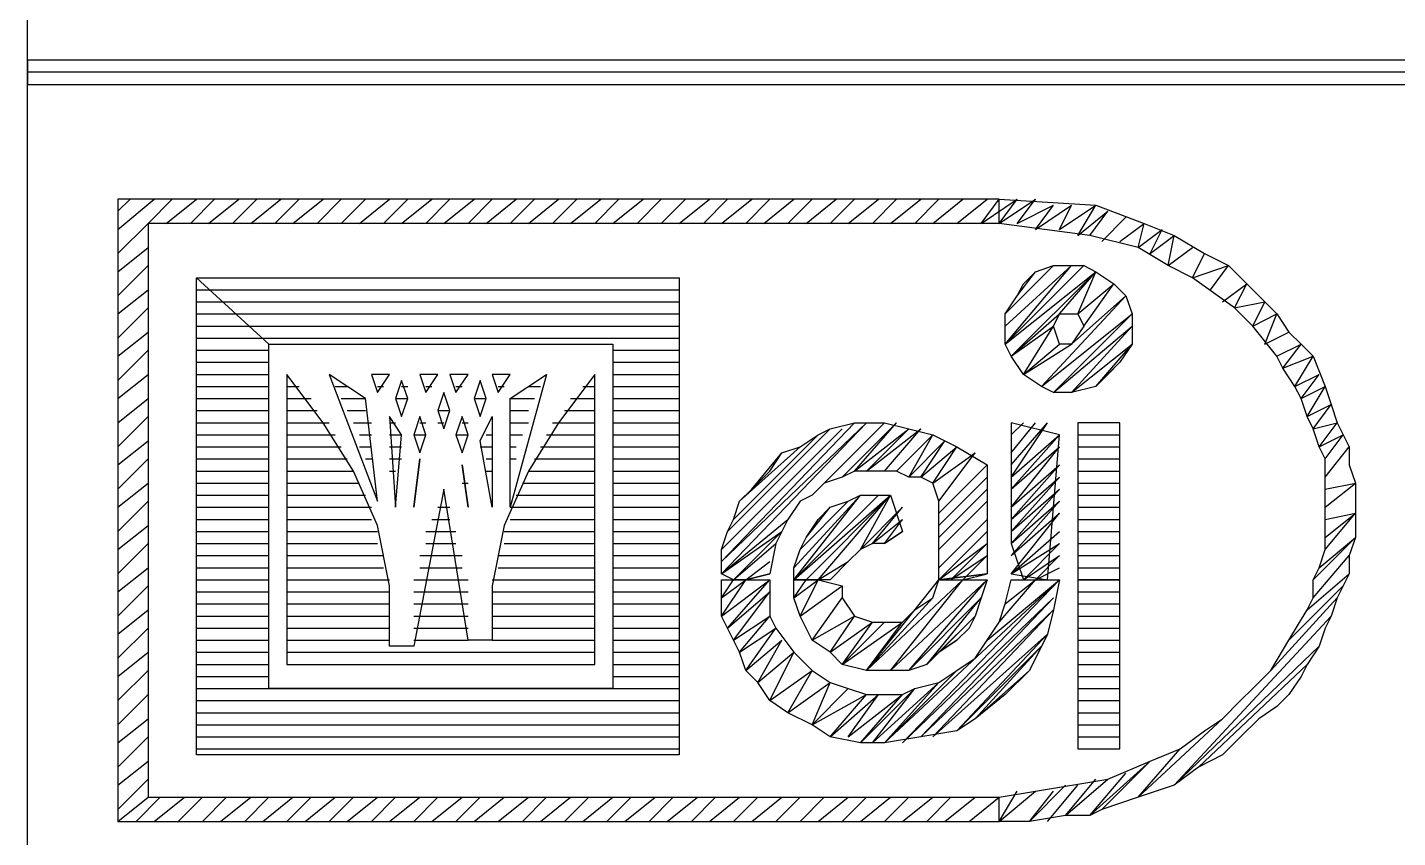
# Model space of a CAD drawing. Extents: x 0 to 420, y 0 to 297.
# Drawn here: x 20 to 42.7, y 14.33 to 27.74 of the extents above; entities that cross this region are included whole.
import ezdxf

# ---------------------------------------------------------------- set-up
doc = ezdxf.new("R2010")
doc.units = 0

msp = doc.modelspace()

# ---------------------------------------------------------------- linework, layer by layer
at = {"layer": 'GT_1', "flags": 128}
for points in [[(20, 7), (20, 277.2)], [(97.3, 27), (97.3, 27.2), (20, 27.2), (20, 26.8), (97.3, 26.8), (97.3, 27), (20, 27)], [(21.5, 24), (22, 24.5), (22.4, 24.9)], [(21.5, 24.4), (22.1, 24.9)], [(21.5, 24.4), (22.1, 24.9)], [(21.5, 24.7), (21.7, 24.9)], [(21.5, 24.7), (21.7, 24.9)], [(21.5, 24.9), (21.5, 14.6)], [(36.1, 24.9), (21.5, 24.9)], [(22, 24.5), (22.4, 24.9)], [(22.3, 24.5), (22.8, 24.9)], [(22.3, 24.5), (22.8, 24.9)], [(22.7, 24.5), (23.1, 24.9)], [(22.7, 24.5), (23.1, 24.9)], [(23, 24.5), (23.5, 24.9)], [(23, 24.5), (23.5, 24.9)], [(23.4, 24.5), (23.8, 24.9)], [(23.4, 24.5), (23.8, 24.9)], [(23.7, 24.5), (24.2, 24.9)], [(23.7, 24.5), (24.2, 24.9)], [(24.1, 24.5), (24.5, 24.9)], [(24.1, 24.5), (24.5, 24.9)], [(24.4, 24.5), (24.9, 24.9)], [(24.4, 24.5), (24.9, 24.9)], [(24.8, 24.5), (25.2, 24.9)], [(24.8, 24.5), (25.2, 24.9)], [(25.2, 24.5), (25.6, 24.9)], [(25.2, 24.5), (25.6, 24.9)], [(25.5, 24.5), (26, 24.9)], [(25.5, 24.5), (26, 24.9)], [(25.9, 24.5), (26.3, 24.9)], [(25.9, 24.5), (26.3, 24.9)], [(26.2, 24.5), (26.7, 24.9)], [(26.2, 24.5), (26.7, 24.9)], [(26.6, 24.5), (27, 24.9)], [(26.6, 24.5), (27, 24.9)], [(26.9, 24.5), (27.4, 24.9)], [(26.9, 24.5), (27.4, 24.9)], [(27.3, 24.5), (27.7, 24.9)], [(27.3, 24.5), (27.7, 24.9)], [(27.6, 24.5), (28.1, 24.9)], [(27.6, 24.5), (28.1, 24.9)], [(28, 24.5), (28.4, 24.9)], [(28, 24.5), (28.4, 24.9)], [(28.3, 24.5), (28.8, 24.9)], [(28.3, 24.5), (28.8, 24.9)], [(28.7, 24.5), (29.1, 24.9)], [(28.7, 24.5), (29.1, 24.9)], [(29, 24.5), (29.5, 24.9)], [(29, 24.5), (29.5, 24.9)], [(29.4, 24.5), (29.8, 24.9)], [(29.4, 24.5), (29.8, 24.9)], [(29.7, 24.5), (30.2, 24.9)], [(29.7, 24.5), (30.2, 24.9)], [(30.1, 24.5), (30.5, 24.9)], [(30.1, 24.5), (30.5, 24.9)], [(30.5, 24.5), (30.9, 24.9)], [(30.5, 24.5), (30.9, 24.9)], [(30.8, 24.5), (31.3, 24.9)], [(30.8, 24.5), (31.3, 24.9)], [(31.2, 24.5), (31.6, 24.9)], [(31.2, 24.5), (31.6, 24.9)], [(31.5, 24.5), (32, 24.9)], [(31.5, 24.5), (32, 24.9)], [(31.9, 24.5), (32.3, 24.9)], [(31.9, 24.5), (32.3, 24.9)], [(32.2, 24.5), (32.7, 24.9)], [(32.2, 24.5), (32.7, 24.9)], [(32.6, 24.5), (33, 24.9)], [(32.6, 24.5), (33, 24.9)], [(32.9, 24.5), (33.4, 24.9)], [(32.9, 24.5), (33.4, 24.9)], [(33.3, 24.5), (33.7, 24.9)], [(33.3, 24.5), (33.7, 24.9)], [(33.6, 24.5), (34.1, 24.9)], [(33.6, 24.5), (34.1, 24.9)], [(34, 24.5), (34.4, 24.9)], [(34, 24.5), (34.4, 24.9)], [(34.3, 24.5), (34.8, 24.9)], [(34.3, 24.5), (34.8, 24.9)], [(34.7, 24.5), (35.1, 24.9)], [(34.7, 24.5), (35.1, 24.9)], [(35, 24.5), (35.5, 24.9)], [(35, 24.5), (35.5, 24.9)], [(35.4, 24.5), (35.9, 24.9)], [(35.4, 24.5), (35.9, 24.9)], [(35.8, 24.5), (36.4, 24.9)], [(35.8, 24.5), (36.1, 24.9)], [(36.1, 24.5), (36.7, 24.9)], [(36.1, 24.5), (36.4, 24.9)], [(36.1, 24.9), (37.7, 24.8)], [(36.1, 24.7), (36.1, 24.9)], [(36.4, 24.5), (36.7, 24.9)], [(36.4, 24.5), (37, 24.8)], [(36.7, 24.4), (37.3, 24.8)], [(36.7, 24.4), (37, 24.8)], [(37.1, 24.4), (37.7, 24.8)], [(37.1, 24.4), (37.3, 24.8)], [(37.4, 24.3), (37.7, 24.8)], [(37.7, 24.8), (38.5, 24.5)], [(36.1, 24.5), (36.1, 24.7)], [(37.4, 24.3), (37.9, 24.7)], [(37.6, 24.3), (37.9, 24.7)], [(37.8, 24.2), (38.2, 24.6)], [(37.8, 24.2), (38.2, 24.6)], [(21.5, 24), (22, 24.5)], [(22, 24.5), (22, 15)], [(22, 24.5), (22, 15)], [(36.1, 24.5), (22, 24.5)], [(37.6, 24.3), (36.1, 24.5)], [(38.4, 24.1), (37.6, 24.3)], [(38.1, 24.2), (38.5, 24.5)], [(38.1, 24.2), (38.5, 24.5)], [(38.4, 24.1), (38.5, 24.5)], [(38.4, 24.1), (38.8, 24.4)], [(38.5, 24.5), (39, 24.3)], [(38.6, 24), (38.8, 24.4)], [(38.6, 24), (39, 24.3)], [(38.9, 23.8), (39, 24.3)], [(39, 24.3), (39.5, 24)], [(21.5, 23.7), (22, 24.1)], [(21.5, 23.7), (22, 24.1)], [(38.9, 23.8), (38.4, 24.1)], [(38.9, 23.8), (39.3, 24.1)], [(38.9, 23.8), (39.3, 24.1)], [(39.3, 23.6), (39.5, 24)], [(39.3, 23.6), (39.5, 24)], [(39.5, 24), (39.9, 23.8)], [(21.5, 23.3), (22, 23.8)], [(21.5, 23.3), (22, 23.8)], [(36.2, 22.5), (37.5, 23.8)], [(36.2, 22.5), (37.5, 23.8)], [(36.2, 22.5), (37.5, 23.8)], [(36.2, 22.5), (37.5, 23.8)], [(36.2, 22.5), (37.5, 23.8)], [(36.2, 22.5), (37.5, 23.8)], [(36.2, 22.5), (37.5, 23.8)], [(36.2, 22.5), (37.3, 23.8)], [(36.2, 22.8), (37.3, 23.8)], [(36.2, 22.8), (37.3, 23.8)], [(36.2, 22.8), (37.3, 23.8)], [(36.2, 22.8), (37.3, 23.8)], [(36.2, 22.8), (37.3, 23.8)], [(36.2, 23), (37, 23.8)], [(36.2, 23), (37, 23.8)], [(36.2, 23), (37, 23.8)], [(36.2, 23), (37, 23.8)], [(36.2, 23), (37, 23.8)], [(36.2, 23), (37, 23.8)], [(36.2, 22.5), (37.7, 23.7)], [(36.3, 22.3), (37.1, 23), (37.7, 23.7)], [(36.3, 22.3), (37.7, 23.7)], [(36.3, 22.3), (37.7, 23.7)], [(36.4, 23.3), (36.7, 23.7)], [(36.4, 23.3), (36.7, 23.7)], [(36.5, 23.5), (36.7, 23.7)], [(36.7, 23.7), (37, 23.8)], [(37, 23.8), (37.3, 23.8)], [(37.1, 23), (37.7, 23.7)], [(37.1, 23), (37.7, 23.7)], [(37.1, 23), (37.7, 23.7)], [(37.3, 23.8), (37.5, 23.8)], [(37.4, 23), (37.7, 23.7)], [(37.5, 23.8), (37.7, 23.7)], [(37.7, 23.7), (38, 23.5)], [(39.3, 23.6), (38.9, 23.8)], [(39.3, 23.6), (39.9, 23.8)], [(39.3, 23.6), (39.9, 23.8)], [(39.6, 23.4), (39.9, 23.8)], [(39.6, 23.4), (39.9, 23.8)], [(39.9, 23.8), (40.2, 23.5)], [(21.5, 23), (22, 23.4)], [(21.5, 23), (22, 23.4)], [(22.8, 23.6), (30.8, 23.6), (30.8, 15.7), (22.8, 15.7), (22.8, 23.6), (24, 22.5), (29.7, 22.5), (29.7, 16.8), (24, 16.8), (24, 22.5), (22.8, 23.6)], [(22.8, 23.4), (23.1, 23.4), (30.8, 23.4)], [(22.9, 23.6), (30.8, 23.6)], [(36.4, 23.3), (36.5, 23.5)], [(37.4, 23), (38, 23.5)], [(37.4, 23), (38, 23.5)], [(37.4, 23), (38, 23.5)], [(37.4, 23), (38, 23.5)], [(37.4, 23), (38, 23.5)], [(37.4, 23), (38, 23.5)], [(37.4, 23), (38, 23.5)], [(37.4, 23), (38, 23.5)], [(37.4, 23), (38, 23.5)], [(37.5, 22.8), (38, 23.5)], [(37.5, 22.8), (38, 23.5)], [(38, 23.5), (38.2, 23.3)], [(40, 23.1), (39.3, 23.6)], [(39.8, 23.2), (40.2, 23.5)], [(39.8, 23.2), (40.2, 23.5)], [(40, 23.1), (40.2, 23.5)], [(40.2, 23.5), (40.5, 23.2)], [(22.8, 23.2), (23.3, 23.2), (30.8, 23.2)], [(36.2, 23), (36.4, 23.3)], [(36.8, 21.8), (38.2, 23.3)], [(36.8, 21.8), (38.2, 23.3)], [(36.8, 21.8), (38.2, 23.3)], [(36.8, 21.8), (38.2, 23.3)], [(36.8, 21.8), (38.2, 23.3)], [(36.8, 21.8), (38.2, 23.3)], [(36.8, 21.8), (38.2, 23.3)], [(37.3, 22.5), (38.2, 23.3)], [(38.2, 23.3), (38.3, 23)], [(40, 23.1), (40.5, 23.2)], [(40, 23.1), (40.5, 23.2)], [(40.3, 22.8), (40.5, 23.2)], [(40.5, 23.2), (40.7, 23)], [(21.5, 22.6), (22, 23.1)], [(21.5, 22.6), (22, 23.1)], [(22.8, 23), (23.5, 23), (30.8, 23)], [(36.2, 22.8), (36.2, 23)], [(36.3, 22.3), (37.1, 23)], [(36.8, 21.8), (38.3, 23)], [(36.8, 21.8), (38.3, 23)], [(37, 21.7), (38.3, 23)], [(37, 21.7), (38.3, 23)], [(37, 21.7), (38.3, 23)], [(37, 21.7), (38.3, 23)], [(37, 21.7), (38.3, 23)], [(37, 22.8), (37.1, 23)], [(37.1, 23), (37.4, 23)], [(37.4, 23), (37.5, 22.8)], [(38.3, 23), (38.3, 22.8)], [(40.3, 22.8), (40, 23.1)], [(40.3, 22.8), (40.7, 23)], [(40.3, 22.8), (40.7, 23)], [(40.5, 22.5), (40.7, 23)], [(40.7, 23), (40.9, 22.7)], [(22.8, 22.8), (23.7, 22.8), (30.8, 22.8)], [(36.2, 22.5), (36.2, 22.8)], [(36.3, 22.3), (37, 22.8)], [(36.3, 22.3), (37, 22.8)], [(36.3, 22.3), (37, 22.8)], [(36.3, 22.3), (37, 22.8)], [(36.3, 22.3), (37, 22.8)], [(36.3, 22.3), (37, 22.8)], [(36.5, 22), (37, 22.8)], [(36.5, 22), (37, 22.8)], [(37, 21.7), (38.3, 22.8)], [(37.1, 22.5), (37, 22.8)], [(37.3, 21.7), (38.3, 22.8)], [(37.3, 21.7), (38.3, 22.8)], [(37.3, 21.7), (38.3, 22.8)], [(37.5, 22.8), (37.3, 22.5)], [(38.3, 22.8), (38.3, 22.5)], [(40.7, 22.3), (40.3, 22.8)], [(21.5, 22.3), (22, 22.7)], [(21.5, 22.3), (22, 22.7)], [(22.8, 22.6), (23.9, 22.6), (30.8, 22.6)], [(36.3, 22.3), (36.2, 22.5)], [(36.5, 22), (37.3, 22.5)], [(36.5, 22), (37.1, 22.5)], [(36.5, 22), (37.1, 22.5)], [(36.5, 22), (37.1, 22.5)], [(36.5, 22), (37.1, 22.5)], [(36.5, 22), (37.1, 22.5)], [(36.5, 22), (37.1, 22.5)], [(37.3, 22.5), (37.1, 22.5)], [(37.3, 21.7), (38.3, 22.5)], [(37.3, 21.7), (38.3, 22.5)], [(37.3, 21.7), (38.3, 22.5)], [(37.7, 21.8), (38.3, 22.5)], [(37.7, 21.8), (38.3, 22.5)], [(37.7, 21.8), (38.3, 22.5)], [(38.3, 22.5), (38.1, 22.2)], [(40.5, 22.5), (40.9, 22.7)], [(40.5, 22.5), (40.9, 22.7)], [(40.7, 22.3), (41.1, 22.5)], [(40.7, 22.3), (41.1, 22.5)], [(40.8, 22.1), (41.1, 22.5)], [(40.9, 22.7), (41.1, 22.5)], [(41.1, 22.5), (41.3, 22.3)], [(21.5, 21.9), (22, 22.4)], [(21.5, 21.9), (22, 22.4)], [(22.8, 22.4), (24, 22.4)], [(29.7, 22.4), (30.8, 22.4)], [(36.5, 22), (36.3, 22.3)], [(40.8, 22.1), (40.7, 22.3)], [(40.8, 22.1), (41.3, 22.3)], [(41, 21.8), (41.3, 22.3)], [(41.3, 22.3), (41.5, 21.8)], [(22.8, 22.2), (24, 22.2)], [(29.7, 22.2), (30.8, 22.2)], [(37.7, 21.8), (38.1, 22.2)], [(38.1, 22.2), (37.9, 22)], [(41, 21.8), (40.8, 22.1)], [(21.5, 21.6), (22, 22)], [(21.5, 21.6), (22, 22)], [(22.8, 22), (24, 22)], [(22.8, 21.8), (24, 21.8)], [(24.3, 22), (24.3, 17.2), (29.4, 17.2), (29.4, 22), (28.8, 21.2), (28.3, 20.4), (27.9, 19.5), (27.7, 18.5), (27.7, 17.6), (27.3, 17.6), (26.9, 20.1), (26.4, 17.5), (26, 17.5), (26, 18.5), (25.8, 19.5), (25.4, 20.4), (24.9, 21.2), (24.3, 22)], [(24.3, 21.8), (24.5, 21.8)], [(25, 22), (25.8, 19.9), (25.6, 21.6), (25, 22)], [(25.1, 21.8), (25.3, 21.8)], [(25.8, 21.7), (26, 22), (25.7, 22), (25.8, 21.7)], [(25.8, 21.8), (25.9, 21.8)], [(26.2, 21.9), (26.1, 21.6), (26.2, 21.3), (26.3, 21.6), (26.2, 21.9)], [(26.2, 21.8), (26.3, 21.8)], [(26.6, 21.7), (26.8, 22), (26.5, 22), (26.6, 21.7)], [(26.6, 21.8), (26.7, 21.8)], [(27.1, 21.7), (27.3, 22), (27, 22), (27.1, 21.7)], [(27.1, 21.8), (27.2, 21.8)], [(27.5, 21.9), (27.4, 21.6), (27.5, 21.3), (27.6, 21.6), (27.5, 21.9)], [(27.8, 21.7), (28, 22), (27.7, 22), (27.8, 21.7)], [(27.8, 21.8), (27.9, 21.8)], [(28.6, 22), (28, 19.8), (28, 21.6), (28.6, 22)], [(28.3, 21.8), (28.5, 21.8)], [(29.2, 21.8), (29.4, 21.8)], [(29.7, 22), (30.8, 22)], [(29.7, 21.8), (30.8, 21.8)], [(36.8, 21.8), (36.5, 22)], [(37, 21.7), (36.8, 21.8)], [(37.7, 21.8), (37.3, 21.7)], [(37.9, 22), (37.7, 21.8)], [(41, 21.8), (41.4, 22)], [(41.1, 21.6), (41, 21.8)], [(41.1, 21.6), (41.4, 22)], [(41.1, 21.6), (41.5, 21.8)], [(41.2, 21.3), (41.5, 21.8)], [(41.5, 21.8), (41.6, 21.5)], [(21.5, 21.2), (22, 21.6)], [(21.5, 21.2), (22, 21.6)], [(22.8, 21.6), (24, 21.6)], [(24.3, 21.6), (24.7, 21.6)], [(25.2, 21.6), (25.6, 21.6)], [(26.1, 21.6), (26.3, 21.6)], [(26.9, 21.7), (26.8, 21.4), (26.9, 21.1), (27, 21.4), (26.9, 21.7)], [(27.4, 21.6), (27.6, 21.6)], [(28, 21.6), (28.4, 21.6)], [(29, 21.6), (29.4, 21.6)], [(29.7, 21.6), (30.8, 21.6)], [(37.3, 21.7), (37, 21.7)], [(41.2, 21.3), (41.1, 21.6)], [(22.8, 21.4), (24, 21.4)], [(24.3, 21.4), (24.8, 21.4)], [(25.3, 21.4), (25.6, 21.4)], [(26.8, 21.4), (27, 21.4)], [(28, 21.4), (28.3, 21.4)], [(28.9, 21.4), (29.4, 21.4)], [(29.7, 21.4), (30.8, 21.4)], [(41.2, 21.3), (41.6, 21.5)], [(41.3, 21.1), (41.6, 21.5)], [(41.6, 21.5), (41.7, 21.2)], [(21.5, 20.8), (22, 21.3)], [(21.5, 20.8), (22, 21.3)], [(22.8, 21.2), (24, 21.2)], [(24.3, 21.2), (25, 21.2)], [(25.4, 21.2), (25.7, 21.2)], [(26, 21.3), (26.1, 19.8), (26.2, 21), (26, 21.3)], [(26, 21.2), (26.1, 21.2)], [(26.5, 21.3), (26.4, 21), (26.5, 20.7), (26.6, 21), (26.5, 21.3)], [(26.5, 21.2), (26.6, 21.2)], [(26.8, 21.2), (26.9, 21.2)], [(27.2, 21.3), (27.1, 21), (27.2, 20.7), (27.3, 21), (27.2, 21.3)], [(27.2, 21.2), (27.3, 21.2)], [(27.7, 21.3), (27.7, 19.8), (27.5, 20.9), (27.7, 21.3)], [(28, 21.2), (28.3, 21.2)], [(28.7, 21.2), (29.4, 21.2)], [(29.7, 21.2), (30.8, 21.2)], [(31.5, 18.7), (33.9, 21.2)], [(31.5, 18.7), (33.9, 21.2)], [(31.5, 18.7), (33.9, 21.2)], [(31.5, 18.7), (33.9, 21.2)], [(31.5, 18.9), (33.9, 21.2)], [(31.5, 18.9), (33.7, 21.2)], [(31.5, 18.9), (33.7, 21.2)], [(31.5, 18.9), (33.7, 21.2)], [(31.5, 18.9), (33.7, 21.2)], [(33, 20), (34.2, 21.2)], [(33, 20), (34.2, 21.2)], [(33.2, 20.2), (34.2, 21.2)], [(33.2, 20.2), (34.2, 21.2)], [(33.2, 20.2), (34.2, 21.2)], [(33.3, 21.1), (33.7, 21.2)], [(33.5, 20.3), (34.4, 21.2)], [(33.5, 20.3), (34.4, 21.2)], [(33.5, 20.3), (34.4, 21.2)], [(33.5, 20.3), (34.4, 21.2)], [(33.7, 21.2), (34.2, 21.2)], [(33.7, 20.4), (34.4, 21.2)], [(33.7, 20.4), (34.4, 21.2)], [(34.2, 21.2), (34.6, 21.1)], [(36.3, 21.2), (36.3, 19.2)], [(37.1, 21), (36.3, 21.2)], [(36.3, 20.3), (36.9, 21.2)], [(36.3, 20.3), (36.9, 21.2)], [(36.3, 20.5), (36.9, 21.2)], [(36.3, 20.5), (36.9, 21.2)], [(36.3, 20.5), (36.9, 21.2)], [(36.3, 20.5), (36.9, 21.2)], [(36.3, 20.5), (36.9, 21.2)], [(36.3, 20.7), (36.7, 21.2)], [(36.3, 20.7), (36.7, 21.2)], [(36.3, 20.7), (36.7, 21.2)], [(36.3, 20.7), (36.7, 21.2)], [(36.3, 20.7), (36.7, 21.2)], [(36.3, 21), (36.5, 21.2)], [(36.3, 21), (36.5, 21.2)], [(36.3, 21), (36.5, 21.2)], [(36.3, 21), (36.5, 21.2)], [(36.3, 21), (36.5, 21.2)], [(37.4, 18.6), (38.1, 18.6), (38.1, 21.2), (37.4, 21.2), (37.4, 18.6), (38.1, 18.6)], [(41.3, 21.1), (41.2, 21.3)], [(41.3, 21.1), (41.7, 21.2)], [(41.4, 20.8), (41.7, 21.2)], [(41.7, 21.2), (41.8, 21)], [(21.5, 20.5), (22, 20.9)], [(21.5, 20.5), (22, 20.9)], [(22.8, 21), (24, 21)], [(24.3, 21), (25.1, 21)], [(25.5, 21), (25.7, 21)], [(26, 21), (26.2, 21)], [(26.4, 21), (26.6, 21)], [(27.1, 21), (27.3, 21)], [(27.6, 21), (27.7, 21)], [(28, 21), (28.2, 21)], [(28.6, 21), (29.4, 21)], [(29.7, 21), (30.8, 21)], [(31.5, 19.1), (33.5, 21.1)], [(31.5, 19.1), (33.5, 21.1)], [(31.5, 19.1), (33.5, 21.1)], [(31.5, 19.1), (33.5, 21.1)], [(31.6, 19.4), (33.3, 21.1)], [(31.6, 19.4), (33.3, 21.1)], [(31.6, 19.4), (33.3, 21.1)], [(31.6, 19.4), (33.3, 21.1)], [(31.7, 19.6), (33.1, 21)], [(31.7, 19.6), (33.1, 21)], [(31.7, 19.6), (33.1, 21)], [(32.8, 20.8), (33.1, 21)], [(33.1, 21), (33.3, 21.1)], [(33.7, 20.4), (34.6, 21.1)], [(33.7, 20.4), (34.6, 21.1)], [(33.9, 20.4), (34.8, 21.1)], [(33.9, 20.4), (34.6, 21.1)], [(33.9, 20.4), (34.6, 21.1)], [(33.9, 20.4), (34.6, 21.1)], [(33.9, 20.4), (34.6, 21.1)], [(34.2, 20.4), (34.8, 21.1)], [(34.2, 20.4), (34.8, 21.1)], [(34.2, 20.4), (34.8, 21.1)], [(34.2, 20.4), (34.8, 21.1)], [(34.2, 20.4), (34.8, 21.1)], [(34.4, 20.4), (35, 21)], [(34.4, 20.4), (35, 21)], [(34.4, 20.4), (35, 21)], [(34.4, 20.4), (35, 21)], [(34.4, 20.4), (35, 21)], [(34.4, 20.4), (35, 21)], [(34.6, 21.1), (35, 21)], [(34.6, 20.3), (35, 21)], [(34.6, 20.3), (35.2, 20.9)], [(34.6, 20.3), (35.2, 20.9)], [(34.6, 20.3), (35.2, 20.9)], [(34.6, 20.3), (35.2, 20.9)], [(34.6, 20.3), (35.2, 20.9)], [(34.6, 20.3), (35.2, 20.9)], [(34.8, 20.3), (35.2, 20.9)], [(35, 21), (35.4, 20.8)], [(36.3, 20.1), (37.1, 21)], [(36.3, 20.1), (37.1, 21)], [(36.3, 20.3), (37.1, 21)], [(36.3, 20.3), (37.1, 21)], [(36.3, 20.3), (37.1, 21)], [(36.9, 18.6), (37.1, 21)], [(37.4, 21), (38.1, 21)], [(41.4, 20.8), (41.3, 21.1)], [(41.4, 20.8), (41.8, 21)], [(41.5, 20.6), (41.8, 21)], [(41.8, 21), (41.9, 20.8)], [(22.8, 20.8), (24, 20.8)], [(24.3, 20.8), (25.2, 20.8)], [(25.5, 20.8), (25.7, 20.8)], [(26, 20.8), (26.2, 20.8)], [(27.5, 20.8), (27.7, 20.8)], [(28, 20.8), (28.1, 20.8)], [(28.5, 20.8), (29.4, 20.8)], [(29.7, 20.8), (30.8, 20.8)], [(31.8, 19.9), (32.8, 20.8)], [(31.8, 19.9), (32.8, 20.8)], [(31.8, 19.9), (32.8, 20.8)], [(32, 20.1), (32.5, 20.7)], [(32, 20.1), (32.5, 20.7)], [(32.3, 20.4), (32.5, 20.7)], [(32.5, 20.7), (32.8, 20.8)], [(34.8, 20.3), (35.4, 20.8)], [(34.8, 20.3), (35.4, 20.8)], [(34.8, 20.3), (35.4, 20.8)], [(34.8, 20.3), (35.4, 20.8)], [(34.8, 20.3), (35.4, 20.8)], [(34.8, 20.3), (35.4, 20.8)], [(35, 20.2), (35.4, 20.8)], [(35, 20.2), (35.4, 20.8)], [(35, 20.2), (35.7, 20.7)], [(35, 20.2), (35.7, 20.7)], [(35, 20.2), (35.7, 20.7)], [(35, 20.2), (35.7, 20.7)], [(35.1, 19.9), (35.7, 20.7)], [(35.1, 19.9), (35.7, 20.7)], [(35.1, 19.9), (35.7, 20.7)], [(35.1, 19.9), (35.7, 20.7)], [(35.1, 19.9), (35.7, 20.7)], [(35.4, 20.8), (35.9, 20.5)], [(36.3, 19.8), (37.1, 20.8)], [(36.3, 19.8), (37.1, 20.8)], [(36.3, 20.1), (37.1, 20.8)], [(36.3, 20.1), (37.1, 20.8)], [(36.3, 20.1), (37.1, 20.8)], [(37.4, 20.8), (38.1, 20.8)], [(41.5, 20.6), (41.4, 20.8)], [(41.5, 20.3), (41.9, 20.8)], [(41.5, 20.3), (41.9, 20.8)], [(41.9, 20.8), (41.9, 20.5)], [(21.5, 20.1), (22, 20.6)], [(21.5, 20.1), (22, 20.6)], [(22.8, 20.6), (24, 20.6)], [(24.3, 20.6), (25.3, 20.6)], [(25.6, 20.6), (25.7, 20.6)], [(26, 20.6), (26.2, 20.6)], [(26.4, 19.8), (26.5, 20.6), (26.4, 19.8)], [(27.3, 19.8), (27.2, 20.5), (27.3, 19.8)], [(27.6, 20.6), (27.7, 20.6)], [(28, 20.6), (28.1, 20.6)], [(28.4, 20.6), (29.4, 20.6)], [(29.7, 20.6), (30.8, 20.6)], [(35.1, 19.7), (35.9, 20.5)], [(35.1, 19.7), (35.9, 20.5)], [(35.1, 19.7), (35.9, 20.5)], [(35.1, 19.7), (35.9, 20.5)], [(35.1, 19.7), (35.9, 20.5)], [(35.9, 20.5), (35.9, 19.9)], [(36.3, 19.6), (37.1, 20.5)], [(36.3, 19.6), (37.1, 20.5)], [(36.3, 19.8), (37.1, 20.5)], [(36.3, 19.8), (37.1, 20.5)], [(36.3, 19.8), (37.1, 20.5)], [(37.4, 20.6), (38.1, 20.6)], [(41.5, 20.3), (41.5, 20.6)], [(41.9, 20.5), (42, 20.2)], [(22.8, 20.4), (24, 20.4)], [(24.3, 20.4), (25.4, 20.4)], [(26, 20.4), (26.1, 20.4)], [(27.6, 20.4), (27.7, 20.4)], [(28.3, 20.4), (29.4, 20.4)], [(29.7, 20.4), (30.8, 20.4)], [(32, 20.1), (32.3, 20.4)], [(33.5, 20.3), (33.2, 20.2)], [(33.7, 20.4), (33.5, 20.3)], [(33.9, 20.4), (33.7, 20.4)], [(34.2, 20.4), (33.9, 20.4)], [(34.4, 20.4), (34.2, 20.4)], [(34.6, 20.3), (34.4, 20.4)], [(34.8, 20.3), (34.6, 20.3)], [(35, 20.2), (34.8, 20.3)], [(35.1, 19.5), (35.9, 20.3)], [(35.1, 19.5), (35.9, 20.3)], [(35.1, 19.5), (35.9, 20.3)], [(35.1, 19.5), (35.9, 20.3)], [(35.1, 19.5), (35.9, 20.3)], [(36.3, 19.4), (37.1, 20.3)], [(36.3, 19.4), (37.1, 20.3)], [(36.3, 19.6), (37.1, 20.3)], [(36.3, 19.6), (37.1, 20.3)], [(36.3, 19.6), (37.1, 20.3)], [(37.4, 20.4), (38.1, 20.4)], [(41.5, 20.1), (41.5, 20.3)], [(21.5, 19.8), (22, 20.2)], [(21.5, 19.8), (22, 20.2)], [(22.8, 20.2), (24, 20.2)], [(22.8, 20), (24, 20)], [(24.3, 20.2), (25.5, 20.2)], [(24.3, 20), (25.6, 20)], [(27.2, 20.2), (27.3, 20.2)], [(28.1, 20), (29.4, 20)], [(28.2, 20.2), (29.4, 20.2)], [(29.7, 20.2), (30.8, 20.2)], [(29.7, 20), (30.8, 20)], [(31.8, 19.9), (32, 20.1)], [(32.7, 18.6), (34.3, 20)], [(32.7, 18.6), (34.1, 20)], [(32.7, 18.6), (34.1, 20)], [(32.7, 18.6), (34.1, 20)], [(32.7, 18.6), (34.1, 20)], [(32.7, 18.6), (34.1, 20)], [(32.7, 18.6), (33.8, 20)], [(32.7, 18.8), (33.8, 20)], [(32.7, 18.8), (33.8, 20)], [(32.7, 18.8), (33.8, 20)], [(32.7, 18.8), (33.8, 20)], [(33, 20), (32.8, 19.9)], [(32.9, 18.6), (34.3, 20)], [(32.9, 18.6), (34.3, 20)], [(32.9, 18.6), (34.3, 20)], [(32.9, 18.6), (34.3, 20)], [(32.9, 18.6), (34.3, 20)], [(33.2, 20.2), (33, 20)], [(33.1, 18.6), (34.3, 20)], [(33.1, 18.6), (34.3, 20)], [(33.6, 19.9), (33.8, 20)], [(33.8, 20), (34.3, 20)], [(33.8, 19.1), (34.3, 20)], [(34.3, 20), (34.5, 19.4)], [(35.1, 19.9), (35, 20.2)], [(35.1, 19.3), (35.9, 20.1)], [(35.1, 19.3), (35.9, 20.1)], [(35.1, 19.3), (35.9, 20.1)], [(35.1, 19.3), (35.9, 20.1)], [(35.1, 19.3), (35.9, 20.1)], [(36.3, 19.2), (37.1, 20.1)], [(36.3, 19.2), (37.1, 20.1)], [(36.3, 19.4), (37.1, 20.1)], [(36.3, 19.4), (37.1, 20.1)], [(36.3, 19.4), (37.1, 20.1)], [(37.4, 20.2), (38.1, 20.2)], [(37.4, 20), (38.1, 20)], [(41.5, 19.8), (42, 20.2)], [(41.5, 19.8), (42, 20.2)], [(41.5, 20.1), (42, 20.2)], [(41.5, 19.8), (41.5, 20.1)], [(42, 20.2), (42, 20)], [(42, 20), (42, 19.7)], [(21.5, 19.4), (22, 19.9)], [(21.5, 19.4), (22, 19.9)], [(22.8, 19.8), (24, 19.8)], [(24.3, 19.8), (25.7, 19.8)], [(26.8, 19.8), (27, 19.8)], [(28, 19.8), (29.4, 19.8)], [(29.7, 19.8), (30.8, 19.8)], [(31.7, 19.6), (31.8, 19.9)], [(32.8, 19.9), (32.6, 19.6)], [(32.8, 19.1), (33.6, 19.9)], [(32.8, 19.1), (33.6, 19.9)], [(32.8, 19.1), (33.6, 19.9)], [(32.8, 19.1), (33.6, 19.9)], [(32.9, 19.3), (33.3, 19.8)], [(32.9, 19.3), (33.3, 19.8)], [(32.9, 19.3), (33.3, 19.8)], [(33.1, 19.6), (33.3, 19.8)], [(33.3, 19.8), (33.6, 19.9)], [(33.8, 19.1), (34.5, 19.8)], [(33.8, 19.1), (34.5, 19.8)], [(34, 19.2), (34.5, 19.8)], [(34, 19.2), (34.5, 19.8)], [(34, 19.2), (34.5, 19.8)], [(35.1, 19.7), (35.1, 19.9)], [(35.1, 19.1), (35.9, 19.9)], [(35.1, 19.1), (35.9, 19.9)], [(35.1, 19.1), (35.9, 19.9)], [(35.1, 19.1), (35.9, 19.9)], [(35.1, 19.1), (35.9, 19.9)], [(35.9, 19.9), (35.9, 19.2)], [(36.3, 19), (37.1, 19.9)], [(36.3, 19), (37.1, 19.9)], [(36.3, 19.2), (37.1, 19.9)], [(36.3, 19.2), (37.1, 19.9)], [(36.3, 19.2), (37.1, 19.9)], [(37.4, 19.8), (38.1, 19.8)], [(41.5, 19.6), (41.5, 19.8)], [(22.8, 19.6), (24, 19.6)], [(24.3, 19.6), (25.7, 19.6)], [(26.7, 19.6), (27, 19.6)], [(28, 19.6), (29.4, 19.6)], [(29.7, 19.6), (30.8, 19.6)], [(31.5, 18.7), (32.6, 19.6)], [(31.5, 18.7), (32.6, 19.6)], [(31.6, 19.4), (31.7, 19.6)], [(32.6, 19.6), (32.4, 19.2)], [(32.9, 19.3), (33.1, 19.6)], [(34, 19.2), (34.5, 19.6)], [(34, 19.2), (34.5, 19.6)], [(34.2, 19.2), (34.5, 19.6)], [(34.2, 19.2), (34.5, 19.6)], [(34.2, 19.2), (34.5, 19.6)], [(35.1, 19.5), (35.1, 19.7)], [(35.1, 18.8), (35.9, 19.6)], [(35.1, 18.8), (35.9, 19.6)], [(35.1, 18.8), (35.9, 19.6)], [(35.1, 18.8), (35.9, 19.6)], [(35.1, 18.8), (35.9, 19.6)], [(36.3, 18.7), (37.1, 19.7)], [(36.3, 18.7), (37.1, 19.7)], [(36.3, 19), (37.1, 19.7)], [(36.3, 19), (37.1, 19.7)], [(36.3, 19), (37.1, 19.7)], [(37.4, 19.6), (38.1, 19.6)], [(41.5, 19.1), (42, 19.7)], [(41.5, 19.3), (42, 19.7)], [(41.5, 19.6), (42, 19.7)], [(41.5, 19.3), (41.5, 19.6)], [(42, 19.7), (42, 19.3)], [(21.5, 19.1), (22, 19.5)], [(21.5, 19.1), (22, 19.5)], [(22.8, 19.4), (24, 19.4)], [(24.3, 19.4), (25.8, 19.4)], [(26.6, 19.4), (27.1, 19.4)], [(27.9, 19.4), (29.4, 19.4)], [(29.7, 19.4), (30.8, 19.4)], [(31.5, 19.1), (31.6, 19.4)], [(31.5, 18.7), (32.5, 19.4)], [(31.5, 18.7), (32.5, 19.4)], [(31.7, 18.6), (32.5, 19.4)], [(32.8, 19.1), (32.9, 19.3)], [(34.5, 19.4), (34.2, 19.2)], [(34.2, 19.2), (34.5, 19.4)], [(35.1, 19.3), (35.1, 19.5)], [(35.1, 18.6), (35.9, 19.4)], [(35.1, 18.6), (35.9, 19.4)], [(35.1, 18.6), (35.9, 19.4)], [(35.1, 18.6), (35.9, 19.4)], [(35.1, 18.6), (35.9, 19.4)], [(35.1, 19.1), (35.1, 19.3)], [(36.3, 18.7), (37.1, 19.4)], [(36.3, 18.7), (37.1, 19.4)], [(36.3, 18.7), (37.1, 19.4)], [(36.3, 18.7), (37.1, 19.4)], [(36.3, 18.7), (37.1, 19.4)], [(37.4, 19.4), (38.1, 19.4)], [(41.3, 18.6), (42, 19.3)], [(41.4, 18.8), (42, 19.3)], [(41.5, 19.1), (41.5, 19.3)], [(42, 19.3), (41.9, 19)], [(21.5, 18.7), (22, 19.2)], [(21.5, 18.7), (22, 19.2)], [(22.8, 19.2), (24, 19.2)], [(24.3, 19.2), (25.8, 19.2)], [(26.6, 19.2), (27.1, 19.2)], [(27.9, 19.2), (29.4, 19.2)], [(29.7, 19.2), (30.8, 19.2)], [(31.5, 18.9), (31.5, 19.1)], [(31.7, 18.6), (32.4, 19.2)], [(31.7, 18.6), (32.4, 19.2)], [(31.7, 18.6), (32.4, 19.2)], [(31.7, 18.6), (32.4, 19.2)], [(32.4, 19.2), (32.3, 18.7)], [(32.7, 18.8), (32.8, 19.1)], [(33.8, 19.1), (33.6, 18.9)], [(34, 19.2), (33.8, 19.1)], [(34.2, 19.2), (34, 19.2)], [(35.1, 18.6), (35.9, 19.2)], [(35.1, 18.8), (35.1, 19.1)], [(35.3, 18.6), (35.9, 19.2)], [(35.3, 18.6), (35.9, 19.2)], [(35.3, 18.6), (35.9, 19.2)], [(35.3, 18.6), (35.9, 19.2)], [(35.9, 19.2), (35.9, 18.7)], [(36.3, 19.2), (36.5, 18.6)], [(36.3, 18.7), (37.1, 19.2)], [(36.3, 18.7), (37.1, 19.2)], [(36.5, 18.6), (37.1, 19.2)], [(36.5, 18.6), (37.1, 19.2)], [(36.5, 18.6), (37.1, 19.2)], [(37.4, 19.2), (38.1, 19.2)], [(41.4, 18.8), (41.5, 19.1)], [(22.8, 19), (24, 19)], [(24.3, 19), (25.9, 19)], [(26.5, 19), (27.2, 19)], [(27.8, 19), (29.4, 19)], [(29.7, 19), (30.8, 19)], [(31.5, 18.7), (31.5, 18.9)], [(31.9, 18.6), (32.3, 18.9)], [(31.9, 18.6), (32.3, 18.9)], [(31.9, 18.6), (32.3, 18.9)], [(31.9, 18.6), (32.3, 18.9)], [(33.1, 18.6), (33.6, 18.9)], [(33.1, 18.6), (33.6, 18.9)], [(33.1, 18.6), (33.6, 18.9)], [(33.6, 18.9), (33.3, 18.6)], [(35.3, 18.6), (35.9, 19)], [(35.5, 18.6), (35.9, 19)], [(35.5, 18.6), (35.9, 19)], [(35.5, 18.6), (35.9, 19)], [(35.5, 18.6), (35.9, 19)], [(36.5, 18.6), (37.1, 19)], [(36.5, 18.6), (37.1, 19)], [(36.7, 18.6), (37.1, 19)], [(36.7, 18.6), (37.1, 19)], [(36.7, 18.6), (37.1, 19)], [(37.4, 19), (38.1, 19)], [(41.3, 18.3), (41.9, 19)], [(41.9, 19), (41.9, 18.7)], [(21.5, 18.4), (22, 18.8)], [(21.5, 18.4), (22, 18.8)], [(22.8, 18.8), (24, 18.8)], [(24.3, 18.8), (25.9, 18.8)], [(26.5, 18.8), (27.2, 18.8)], [(27.8, 18.8), (29.4, 18.8)], [(29.7, 18.8), (30.8, 18.8)], [(31.7, 18.6), (31.5, 18.7)], [(32.3, 18.7), (31.9, 18.6)], [(31.9, 18.6), (32.3, 18.7)], [(32.7, 18.6), (32.7, 18.8)], [(35.1, 18.6), (35.1, 18.8)], [(35.1, 18.6), (35.9, 18.7)], [(35.9, 18.7), (35.1, 18.6)], [(35.5, 18.6), (35.9, 18.7)], [(36.3, 18.7), (36.9, 18.6)], [(36.7, 18.6), (37.1, 18.8)], [(36.7, 18.6), (37.1, 18.8)], [(37.4, 18.8), (38.1, 18.8)], [(41.2, 18.1), (41.9, 18.7)], [(41.3, 18.6), (41.4, 18.8)], [(41.9, 18.7), (41.8, 18.5)], [(21.5, 18), (22, 18.5)], [(21.5, 18), (22, 18.5)], [(22.8, 18.6), (24, 18.6)], [(22.8, 18.4), (24, 18.4)], [(24.3, 18.6), (26, 18.6)], [(24.3, 18.4), (26, 18.4)], [(26.4, 18.6), (27.3, 18.6)], [(26.4, 18.4), (27.3, 18.4)], [(27.7, 18.6), (29.4, 18.6)], [(27.7, 18.4), (29.4, 18.4)], [(29.7, 18.6), (30.8, 18.6)], [(29.7, 18.4), (30.8, 18.4)], [(31.5, 18.6), (31.7, 18.6)], [(31.5, 18), (32.3, 18.6)], [(31.5, 18), (32.3, 18.6)], [(31.5, 18), (32.3, 18.6)], [(31.5, 18), (32.3, 18.6)], [(31.5, 18), (31.9, 18.6)], [(31.5, 18), (31.9, 18.6)], [(31.5, 18), (31.9, 18.6)], [(31.5, 18.3), (31.9, 18.6)], [(31.5, 18.3), (31.9, 18.6)], [(31.5, 18.3), (31.7, 18.6)], [(31.5, 18.3), (31.7, 18.6)], [(31.5, 18.3), (31.7, 18.6)], [(31.5, 18.3), (31.7, 18.6)], [(31.5, 18.6), (31.7, 18.6)], [(31.5, 18.3), (31.5, 18.6)], [(31.6, 17.8), (32.3, 18.6)], [(31.6, 17.8), (32.3, 18.6)], [(31.6, 17.8), (32.3, 18.6)], [(31.6, 17.8), (32.3, 18.6)], [(31.6, 17.8), (32.3, 18.4)], [(31.6, 17.8), (32.3, 18.4)], [(31.6, 17.8), (32.3, 18.4)], [(31.7, 18.6), (31.9, 18.6)], [(31.9, 18.6), (31.7, 18.6)], [(31.7, 17.6), (32.3, 18.4)], [(31.7, 17.6), (32.3, 18.4)], [(31.7, 17.6), (32.3, 18.4)], [(31.9, 18.6), (32.3, 18.6)], [(32.3, 18.6), (32.3, 18.4)], [(32.3, 18.4), (32.3, 18)], [(32.7, 18.6), (32.9, 18.6)], [(32.7, 18.3), (33.1, 18.6)], [(32.7, 18.3), (33.1, 18.6)], [(32.7, 18.3), (33.1, 18.6)], [(32.7, 18.3), (32.9, 18.6)], [(32.7, 18.3), (32.9, 18.6)], [(32.7, 18.3), (32.9, 18.6)], [(32.7, 18.6), (32.9, 18.6)], [(32.7, 18.6), (32.9, 18.6)], [(32.7, 18.3), (32.7, 18.6)], [(33.3, 18.6), (32.7, 18.6)], [(32.8, 18), (33.1, 18.6)], [(32.8, 18), (33.1, 18.6)], [(32.8, 18), (33.5, 18.5)], [(32.8, 18), (33.5, 18.5)], [(32.8, 18), (33.5, 18.5)], [(32.8, 18), (33.5, 18.5)], [(32.8, 18), (33.5, 18.5)], [(32.8, 18), (33.5, 18.5)], [(32.8, 18), (33.5, 18.5)], [(32.8, 18), (33.5, 18.5)], [(32.8, 18), (33.5, 18.5)], [(32.8, 18), (33.5, 18.5)], [(32.9, 18.6), (33.1, 18.6)], [(33.1, 18.6), (33.5, 18.5)], [(33.5, 18.5), (33.5, 18.3)], [(33.9, 17.1), (35.5, 18.6)], [(33.9, 17.1), (35.5, 18.6)], [(33.9, 17.1), (35.1, 18.6)], [(33.9, 17.1), (35.1, 18.6)], [(33.9, 17.1), (35.1, 18.6)], [(33.9, 17.1), (35.1, 18.6)], [(33.9, 17.1), (35, 18.3), (35.1, 18.6)], [(34.2, 15.9), (37.1, 18.6)], [(34.2, 15.9), (37.1, 18.6)], [(34.2, 15.9), (37.1, 18.6)], [(34.3, 17.1), (35.9, 18.6)], [(34.3, 17.1), (35.9, 18.6)], [(34.3, 17.1), (35.9, 18.6)], [(34.3, 17.1), (35.9, 18.6)], [(34.3, 17.1), (35.9, 18.6)], [(34.3, 17.1), (35.5, 18.6)], [(34.3, 17.1), (35.5, 18.6)], [(34.3, 17.1), (35.5, 18.6)], [(34.5, 15.9), (37.1, 18.6)], [(34.5, 15.9), (37.1, 18.6)], [(34.5, 15.9), (37.1, 18.6)], [(34.5, 15.9), (37.1, 18.6)], [(34.6, 17.1), (35.9, 18.6)], [(34.6, 17.1), (35.9, 18.6)], [(34.6, 17.1), (35.9, 18.6)], [(35, 18.3), (35.1, 18.6)], [(35.1, 18.6), (35.5, 18.6)], [(35.5, 18.6), (35.9, 18.6)], [(35.9, 18.6), (35.8, 18.3)], [(35.9, 17.6), (37.1, 18.6)], [(36.1, 17.9), (36.7, 18.6)], [(36.1, 17.9), (36.7, 18.6)], [(36.1, 17.9), (36.7, 18.6)], [(36.1, 17.9), (36.7, 18.6)], [(36.2, 18.2), (36.7, 18.6)], [(36.2, 18.2), (36.3, 18.6)], [(36.2, 18.2), (36.3, 18.6)], [(36.2, 18.2), (36.3, 18.6)], [(36.2, 18.2), (36.3, 18.6)], [(36.3, 18.6), (36.7, 18.6)], [(36.7, 18.6), (37.1, 18.6)], [(37.1, 18.6), (37, 18.1)], [(37.4, 15.8), (38.1, 15.8), (38.1, 18.6), (37.4, 18.6), (37.4, 15.8), (38.1, 15.8)], [(37.4, 18.4), (38.1, 18.4)], [(40.9, 17.6), (41.8, 18.5)], [(41.3, 18.3), (41.3, 18.6)], [(41.8, 18.5), (41.7, 18.3)], [(22.8, 18.2), (24, 18.2)], [(24.3, 18.2), (26, 18.2)], [(26.4, 18.2), (27.3, 18.2)], [(27.7, 18.2), (29.4, 18.2)], [(29.7, 18.2), (30.8, 18.2)], [(31.5, 18), (31.5, 18.3)], [(32.8, 18), (32.7, 18.3)], [(33, 17.6), (33.5, 18.3)], [(33, 17.6), (33.5, 18.3)], [(33, 17.6), (33.5, 18.3)], [(33, 17.6), (33.5, 18.3)], [(33, 17.6), (33.5, 18.3)], [(33, 17.6), (33.5, 18.3)], [(33, 17.6), (33.5, 18.3)], [(33, 17.6), (33.5, 18.3)], [(33, 17.6), (33.5, 18.3)], [(33, 17.6), (33.5, 18.3)], [(33.5, 18.3), (33.7, 18)], [(34.5, 15.9), (37, 18.3)], [(34.6, 17.1), (35.8, 18.3)], [(34.6, 17.1), (35.8, 18.3)], [(34.6, 17.1), (35.8, 18.3)], [(34.7, 18.1), (35, 18.3)], [(34.8, 16), (37, 18.3)], [(34.8, 16), (37, 18.3)], [(34.8, 16), (37, 18.3)], [(34.9, 17.2), (35.8, 18.3)], [(35.8, 18.3), (35.7, 18)], [(36.1, 17.9), (36.2, 18.2)], [(37.4, 18.2), (38.1, 18.2)], [(40.6, 17.1), (41.7, 18.3)], [(41.2, 18.1), (41.3, 18.3)], [(41.7, 18.3), (41.6, 18)], [(21.5, 17.7), (22, 18.1)], [(21.5, 17.7), (22, 18.1)], [(22.8, 18), (24, 18)], [(24.3, 18), (26, 18)], [(26.4, 18), (27.3, 18)], [(27.7, 18), (29.4, 18)], [(29.7, 18), (30.8, 18)], [(31.6, 17.8), (31.5, 18)], [(31.7, 17.6), (32.3, 18)], [(31.7, 17.6), (32.3, 18)], [(31.7, 17.6), (32.3, 18)], [(31.7, 17.6), (32.3, 18)], [(31.8, 17.4), (32.3, 18)], [(31.8, 17.4), (32.3, 18)], [(31.8, 17.4), (32.3, 18)], [(31.8, 17.4), (32.3, 18)], [(31.8, 17.4), (32.3, 18)], [(32.3, 18), (32.4, 17.8)], [(33, 17.6), (32.8, 18)], [(33, 17.6), (33.7, 18)], [(33, 17.6), (33.7, 18)], [(33, 17.6), (33.7, 18)], [(33, 17.6), (33.7, 18)], [(33.3, 17.4), (33.7, 18)], [(33.3, 17.4), (33.7, 18)], [(33.3, 17.4), (33.7, 18)], [(33.3, 17.4), (33.7, 18)], [(33.7, 18), (34, 17.9)], [(34.5, 17.9), (34.7, 18.1)], [(34.8, 16), (37, 18.1)], [(34.8, 16), (37, 18.1)], [(34.9, 17.2), (35.7, 18)], [(34.9, 17.2), (35.7, 18)], [(35, 16), (37, 18.1)], [(35, 16), (37, 18.1)], [(35, 16), (37, 18.1)], [(35.1, 17.4), (35.7, 18)], [(35.7, 18), (35.6, 17.8)], [(37, 18.1), (36.9, 17.7)], [(37.4, 18), (38.1, 18)], [(39, 15.2), (41.6, 18)], [(40.9, 17.6), (41.2, 18.1)], [(41.6, 18), (41.5, 17.8)], [(21.5, 17.3), (22, 17.8)], [(21.5, 17.3), (22, 17.8)], [(22.8, 17.8), (24, 17.8)], [(24.3, 17.8), (26, 17.8)], [(26.4, 17.8), (27.3, 17.8)], [(27.7, 17.8), (29.4, 17.8)], [(29.7, 17.8), (30.8, 17.8)], [(31.8, 17.4), (31.6, 17.8)], [(31.8, 17.4), (32.4, 17.8)], [(31.8, 17.4), (32.4, 17.8)], [(31.8, 17.4), (32.4, 17.8)], [(31.9, 17.1), (32.4, 17.8)], [(31.9, 17.1), (32.4, 17.8)], [(31.9, 17.1), (32.4, 17.8)], [(31.9, 17.1), (32.4, 17.8)], [(31.9, 17.1), (32.4, 17.8)], [(32.4, 17.8), (32.7, 17.4)], [(33.3, 17.4), (34, 17.9)], [(33.3, 17.4), (34, 17.9)], [(33.3, 17.4), (34, 17.9)], [(33.3, 17.4), (34, 17.9)], [(33.3, 17.4), (34, 17.9)], [(33.3, 17.4), (34, 17.9)], [(33.5, 17.2), (34.5, 17.9)], [(33.5, 17.2), (34.5, 17.9)], [(33.5, 17.2), (34.2, 17.9)], [(33.5, 17.2), (34.2, 17.9)], [(33.5, 17.2), (34.2, 17.9)], [(33.5, 17.2), (34.2, 17.9)], [(33.5, 17.2), (34.2, 17.9)], [(33.5, 17.2), (34, 17.9)], [(33.9, 17.1), (34.5, 17.9)], [(33.9, 17.1), (34.5, 17.9)], [(34, 17.9), (34.2, 17.9)], [(34.2, 17.9), (34.5, 17.9)], [(35.6, 17.8), (35.4, 17.6)], [(35.9, 17.6), (36.1, 17.9)], [(37.4, 17.8), (38.1, 17.8)], [(41.5, 17.8), (41.4, 17.5)], [(22.8, 17.6), (24, 17.6)], [(24.3, 17.6), (26, 17.6)], [(26.4, 17.6), (27.3, 17.6)], [(27.7, 17.6), (29.4, 17.6)], [(29.7, 17.6), (30.8, 17.6)], [(31.9, 17.1), (32.5, 17.6)], [(31.9, 17.1), (32.5, 17.6)], [(31.9, 17.1), (32.5, 17.6)], [(31.9, 17.1), (32.5, 17.6)], [(31.9, 17.1), (32.5, 17.6)], [(32.1, 16.9), (32.5, 17.6)], [(32.1, 16.9), (32.5, 17.6)], [(32.1, 16.9), (32.5, 17.6)], [(33.3, 17.4), (33, 17.6)], [(35, 16), (36.9, 17.7)], [(35.1, 17.4), (35.4, 17.6)], [(35.4, 17.6), (35.1, 17.4)], [(35.4, 16.1), (36.9, 17.7)], [(35.4, 16.1), (36.9, 17.7)], [(35.4, 16.1), (36.9, 17.7)], [(35.4, 16.1), (36.8, 17.5)], [(35.4, 16.1), (36.8, 17.5)], [(35.7, 17.3), (35.9, 17.6)], [(35.7, 16.3), (36.8, 17.5)], [(36.9, 17.7), (36.6, 17.1)], [(37.4, 17.6), (38.1, 17.6)], [(39, 15.2), (41.4, 17.5)], [(40.6, 17.1), (40.9, 17.6)], [(41.4, 17.5), (41.2, 17.2)], [(21.5, 17), (22, 17.4)], [(21.5, 17), (22, 17.4)], [(22.8, 17.4), (24, 17.4)], [(24.3, 17.4), (29.4, 17.4)], [(29.7, 17.4), (30.8, 17.4)], [(31.9, 17.1), (31.8, 17.4)], [(32.1, 16.9), (32.7, 17.4)], [(32.1, 16.9), (32.7, 17.4)], [(32.1, 16.9), (32.7, 17.4)], [(32.1, 16.9), (32.7, 17.4)], [(32.1, 16.9), (32.7, 17.4)], [(32.1, 16.9), (32.7, 17.4)], [(32.3, 16.6), (32.7, 17.4)], [(32.3, 16.6), (32.7, 17.4)], [(32.3, 16.6), (32.7, 17.4)], [(32.3, 16.6), (32.7, 17.4)], [(32.7, 17.4), (33, 17.1)], [(33.5, 17.2), (33.3, 17.4)], [(35.1, 17.4), (34.9, 17.2)], [(35.4, 17.1), (35.7, 17.3)], [(37.4, 17.4), (38.1, 17.4)], [(21.5, 16.6), (22, 17.1)], [(21.5, 16.6), (22, 17.1)], [(22.8, 17.2), (24, 17.2)], [(24.3, 17.2), (29.4, 17.2)], [(29.7, 17.2), (30.8, 17.2)], [(32.1, 16.9), (31.9, 17.1)], [(32.3, 16.6), (33, 17.1)], [(32.3, 16.6), (33, 17.1)], [(32.3, 16.6), (33, 17.1)], [(32.3, 16.6), (33, 17.1)], [(32.3, 16.6), (33, 17.1)], [(32.3, 16.6), (33, 17.1)], [(32.3, 16.6), (33, 17.1)], [(32.3, 16.6), (33, 17.1)], [(32.6, 16.4), (33, 17.1)], [(32.6, 16.4), (33, 17.1)], [(32.6, 16.4), (33, 17.1)], [(33, 17.1), (33.3, 16.9)], [(33.9, 17.1), (33.5, 17.2)], [(34.3, 17.1), (33.9, 17.1)], [(34.2, 15.9), (35.4, 17.1)], [(34.6, 17.1), (34.3, 17.1)], [(34.9, 17.2), (34.6, 17.1)], [(35.1, 16.9), (35.4, 17.1)], [(35.7, 16.3), (36.6, 17.1)], [(35.7, 16.3), (36.6, 17.1)], [(36.6, 17.1), (36.2, 16.7)], [(37.4, 17.2), (38.1, 17.2)], [(39.4, 15.5), (41.2, 17.2)], [(40.3, 16.8), (40.6, 17.1)], [(41.2, 17.2), (41.1, 17)], [(22.8, 17), (24, 17)], [(22.8, 16.8), (30.8, 16.8)], [(29.7, 17), (30.8, 17)], [(32.3, 16.6), (32.1, 16.9)], [(32.6, 16.4), (33.3, 16.9)], [(32.6, 16.4), (33.3, 16.9)], [(32.6, 16.4), (33.3, 16.9)], [(32.6, 16.4), (33.3, 16.9)], [(32.6, 16.4), (33.3, 16.9)], [(32.6, 16.4), (33.3, 16.9)], [(32.6, 16.4), (33.3, 16.9)], [(32.6, 16.4), (33.3, 16.9)], [(33, 16.2), (33.3, 16.9)], [(33, 16.2), (33.3, 16.9)], [(33, 16.2), (33.6, 16.8)], [(33, 16.2), (33.6, 16.8)], [(33, 16.2), (33.6, 16.8)], [(33, 16.2), (33.6, 16.8)], [(33, 16.2), (33.6, 16.8)], [(33, 16.2), (33.6, 16.8)], [(33, 16.2), (33.6, 16.8)], [(33, 16.2), (33.6, 16.8)], [(33.3, 16.9), (33.6, 16.8)], [(33.6, 16.8), (33.9, 16.7)], [(33.8, 15.9), (34.7, 16.8)], [(33.8, 15.9), (34.7, 16.8)], [(34, 15.9), (35.1, 16.9)], [(34, 15.9), (35.1, 16.9)], [(34, 15.9), (35.1, 16.9)], [(34, 15.9), (35.1, 16.9)], [(34, 15.9), (34.7, 16.8)], [(34.2, 15.9), (35.1, 16.9)], [(34.5, 16.7), (34.7, 16.8)], [(34.7, 16.8), (35.1, 16.9)], [(37.4, 17), (38.1, 17)], [(37.4, 16.8), (38.1, 16.8)], [(40.1, 16.6), (40.3, 16.8)], [(41.1, 17), (40.9, 16.7)], [(21.5, 16.2), (22, 16.7)], [(21.5, 16.2), (22, 16.7)], [(22.8, 16.6), (30.8, 16.6)], [(32.6, 16.4), (32.3, 16.6)], [(33, 16.2), (33.9, 16.7)], [(33, 16.2), (33.9, 16.7)], [(33.3, 16), (34.1, 16.7)], [(33.3, 16), (34.1, 16.7)], [(33.3, 16), (34.1, 16.7)], [(33.3, 16), (34.1, 16.7)], [(33.3, 16), (33.9, 16.7)], [(33.3, 16), (33.9, 16.7)], [(33.3, 16), (33.9, 16.7)], [(33.3, 16), (33.9, 16.7)], [(33.3, 16), (33.9, 16.7)], [(33.3, 16), (33.9, 16.7)], [(33.3, 16), (33.9, 16.7)], [(33.6, 16), (34.5, 16.7)], [(33.6, 16), (34.5, 16.7)], [(33.6, 16), (34.5, 16.7)], [(33.6, 16), (34.5, 16.7)], [(33.6, 16), (34.5, 16.7)], [(33.6, 16), (34.1, 16.7)], [(33.8, 15.9), (34.5, 16.7)], [(33.8, 15.9), (34.5, 16.7)], [(33.8, 15.9), (34.5, 16.7)], [(33.9, 16.7), (34.5, 16.7)], [(36.2, 16.7), (35.7, 16.3)], [(37.4, 16.6), (38.1, 16.6)], [(39.8, 16.3), (40.1, 16.6)], [(40.9, 16.7), (40.7, 16.5)], [(22.8, 16.4), (30.8, 16.4)], [(33, 16.2), (32.6, 16.4)], [(37.4, 16.4), (38.1, 16.4)], [(40.7, 16.5), (40.4, 16.3)], [(21.5, 15.9), (22, 16.3)], [(21.5, 15.9), (22, 16.3)], [(22.8, 16.2), (30.8, 16.2)], [(33.3, 16), (33, 16.2)], [(35.7, 16.3), (35.4, 16.1)], [(37.4, 16.2), (38.1, 16.2)], [(38.4, 15), (39.8, 16.3)], [(39.5, 16.1), (39.8, 16.3)], [(40.4, 16.3), (40.1, 16)], [(21.5, 15.5), (22, 16)], [(21.5, 15.5), (22, 16)], [(22.8, 16), (30.8, 16)], [(33.8, 15.9), (33.3, 16)], [(34.2, 15.9), (33.8, 15.9)], [(34.8, 16), (34.2, 15.9)], [(35.4, 16.1), (34.8, 16)], [(37.4, 16), (38.1, 16)], [(39.1, 15.8), (39.5, 16.1)], [(40.1, 16), (39.8, 15.7)], [(22.8, 15.8), (30.8, 15.8)], [(38.4, 15), (39.1, 15.8)], [(38.6, 15.6), (39.1, 15.8)], [(39.8, 15.7), (39.4, 15.5)], [(21.5, 15.2), (22, 15.6)], [(21.5, 15.2), (22, 15.6)], [(37.6, 14.7), (38.6, 15.6)], [(37.8, 14.8), (38.6, 15.6)], [(37.9, 15.3), (38.6, 15.6)], [(39.4, 15.5), (39, 15.2)], [(21.5, 14.8), (22, 15.3)], [(21.5, 14.8), (22, 15.3)], [(36.7, 15.1), (37.9, 15.3)], [(37.2, 14.7), (37.9, 15.3)], [(37.2, 14.7), (37.7, 15.3)], [(37.6, 14.7), (38.2, 15.4)], [(21.5, 14.6), (22, 15)], [(21.8, 14.6), (22.2, 15)], [(21.8, 14.6), (22.2, 15)], [(22, 15), (36.1, 15)], [(22.1, 14.6), (22.6, 15)], [(22.1, 14.6), (22.6, 15)], [(22.5, 14.6), (22.9, 15)], [(22.5, 14.6), (22.9, 15)], [(22.9, 14.6), (23.3, 15)], [(22.9, 14.6), (23.3, 15)], [(23.2, 14.6), (23.7, 15)], [(23.2, 14.6), (23.7, 15)], [(23.6, 14.6), (24, 15)], [(23.6, 14.6), (24, 15)], [(23.9, 14.6), (24.4, 15)], [(23.9, 14.6), (24.4, 15)], [(24.3, 14.6), (24.7, 15)], [(24.3, 14.6), (24.7, 15)], [(24.6, 14.6), (25.1, 15)], [(24.6, 14.6), (25.1, 15)], [(25, 14.6), (25.4, 15)], [(25, 14.6), (25.4, 15)], [(25.3, 14.6), (25.8, 15)], [(25.3, 14.6), (25.8, 15)], [(25.7, 14.6), (26.1, 15)], [(25.7, 14.6), (26.1, 15)], [(26, 14.6), (26.5, 15)], [(26, 14.6), (26.5, 15)], [(26.4, 14.6), (26.8, 15)], [(26.4, 14.6), (26.8, 15)], [(26.7, 14.6), (27.2, 15)], [(26.7, 14.6), (27.2, 15)], [(27.1, 14.6), (27.5, 15)], [(27.1, 14.6), (27.5, 15)], [(27.4, 14.6), (27.9, 15)], [(27.4, 14.6), (27.9, 15)], [(27.8, 14.6), (28.3, 15)], [(27.8, 14.6), (28.3, 15)], [(28.2, 14.6), (28.6, 15)], [(28.2, 14.6), (28.6, 15)], [(28.5, 14.6), (29, 15)], [(28.5, 14.6), (29, 15)], [(28.9, 14.6), (29.3, 15)], [(28.9, 14.6), (29.3, 15)], [(29.2, 14.6), (29.7, 15)], [(29.2, 14.6), (29.7, 15)], [(29.6, 14.6), (30, 15)], [(29.6, 14.6), (30, 15)], [(29.9, 14.6), (30.4, 15)], [(29.9, 14.6), (30.4, 15)], [(30.3, 14.6), (30.7, 15)], [(30.3, 14.6), (30.7, 15)], [(30.6, 14.6), (31.1, 15)], [(30.6, 14.6), (31.1, 15)], [(31, 14.6), (31.4, 15)], [(31, 14.6), (31.4, 15)], [(31.3, 14.6), (31.8, 15)], [(31.3, 14.6), (31.8, 15)], [(31.7, 14.6), (32.1, 15)], [(31.7, 14.6), (32.1, 15)], [(32, 14.6), (32.5, 15)], [(32, 14.6), (32.5, 15)], [(32.4, 14.6), (32.8, 15)], [(32.4, 14.6), (32.8, 15)], [(32.8, 14.6), (33.2, 15)], [(32.8, 14.6), (33.2, 15)], [(33.1, 14.6), (33.6, 15)], [(33.1, 14.6), (33.6, 15)], [(33.5, 14.6), (33.9, 15)], [(33.5, 14.6), (33.9, 15)], [(33.8, 14.6), (34.3, 15)], [(33.8, 14.6), (34.3, 15)], [(34.2, 14.6), (34.6, 15)], [(34.2, 14.6), (34.6, 15)], [(34.5, 14.6), (35, 15)], [(34.5, 14.6), (35, 15)], [(34.9, 14.6), (35.3, 15)], [(34.9, 14.6), (35.3, 15)], [(35.2, 14.6), (35.7, 15)], [(35.2, 14.6), (35.7, 15)], [(35.6, 14.6), (36.1, 15)], [(35.6, 14.6), (36.1, 15)], [(36.1, 14.6), (36.7, 15.1)], [(36.1, 14.6), (36.4, 15.1)], [(36.1, 14.6), (36.4, 15.1)], [(36.1, 15), (36.7, 15.1)], [(36.1, 14.6), (36.1, 15)], [(36.6, 14.6), (37.2, 15.2)], [(36.6, 14.6), (37, 15.1)], [(36.9, 14.6), (37.4, 15.2)], [(38.4, 15), (37.8, 14.8)], [(39, 15.2), (38.4, 15)], [(37.8, 14.8), (37.6, 14.7)], [(21.5, 14.6), (36.1, 14.6)], [(36.6, 14.6), (36.1, 14.6)], [(37.2, 14.7), (36.6, 14.6)], [(37.6, 14.7), (37.2, 14.7)]]:
    msp.add_lwpolyline(points, dxfattribs=at)

doc.saveas('drawing.dxf')
